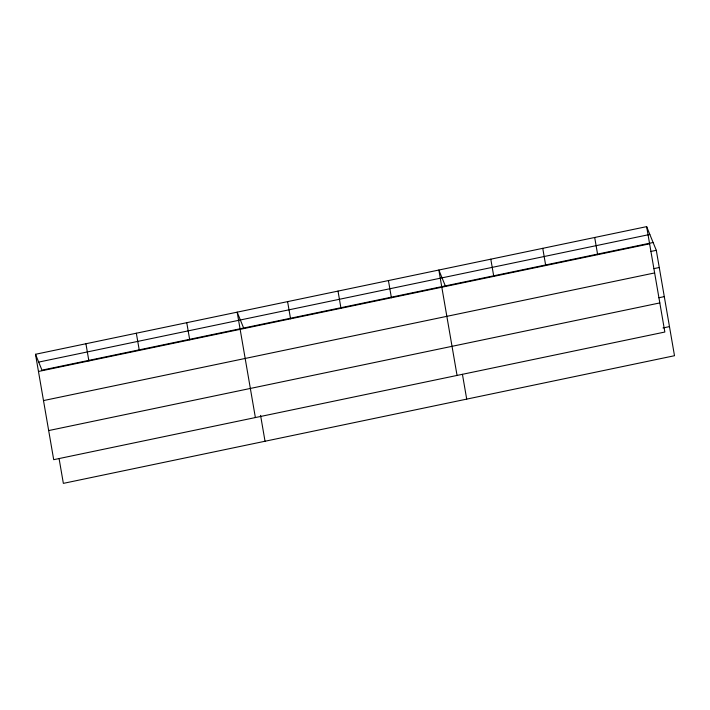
<?xml version="1.0" encoding="UTF-8"?>
<svg xmlns="http://www.w3.org/2000/svg" width="710" height="710" viewBox="0 0 710 710"><rect width="100%" height="100%" fill="white"/><g stroke="black" fill="none" stroke-linecap="round" stroke-linejoin="round"><path stroke-width="1.06" d="M646.641 226.632L664.844 332.031L53.703 459.681L35.5 354.281L646.641 226.632L656.297 250.319L674.5 355.719L63.359 483.368L59.081 458.571M38.686 362.1L649.827 234.451M653.111 242.5L41.97 370.158L35.5 354.281M38.473 371.472L649.606 243.823M650.884 251.446L656.297 250.319M653.857 268.637L659.262 267.51M43.496 400.582L654.638 272.933M658.88 297.747L664.294 296.62M48.679 430.571L659.821 302.921M662.98 327.967L669.468 326.609M445.321 285.908L438.851 270.031L457.054 375.43M243.645 328.029L237.175 312.16L255.378 417.551M594.696 237.486L597.66 254.677M542.751 248.331L545.715 265.522M490.796 259.185L493.769 276.376M462.432 374.321L466.71 399.118M388.432 280.565L391.405 297.756M338.013 291.1L340.986 308.291M287.594 301.626L290.567 318.817M260.57 415.368L265.034 441.247M186.757 322.686L189.73 339.877M136.338 333.221L139.311 350.412M85.919 343.755L88.892 360.946"/></g></svg>
